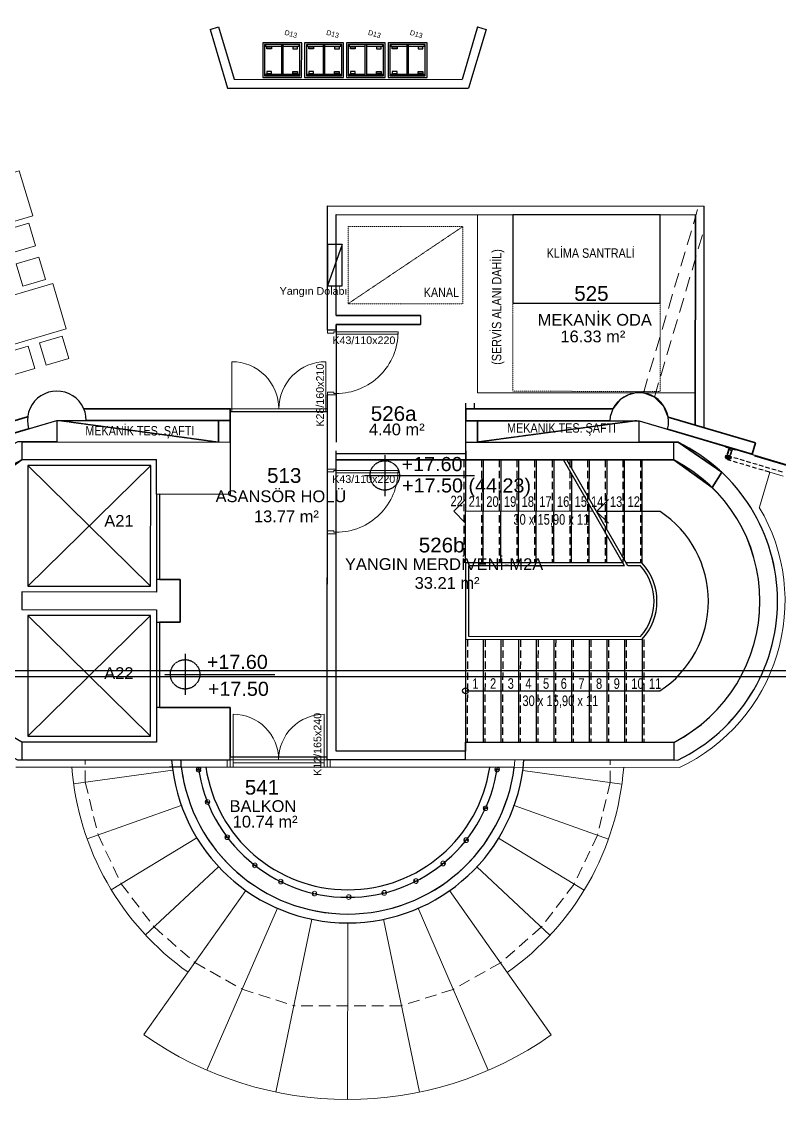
# Model space of a CAD drawing. Header units: millimetres. Extents: x 62878 to 70819, y -67946 to -61850.
# Drawn here: x 65277 to 66564, y -67946 to -66115 of the extents above; entities that cross this region are included whole.
import ezdxf
from ezdxf.enums import TextEntityAlignment as Align

# ---------------------------------------------------------------- set-up
doc = ezdxf.new("R2010")
doc.units = ezdxf.units.MM
doc.linetypes.add('HIDDEN', pattern=[0.375, 0.25, -0.125])
for name, color, linetype, lineweight in [('-ARKE M-0-Cihaz', 41, 'Continuous', 30), ('0.13', 13, 'Continuous', 13), ('BAP', 41, 'Continuous', 30), ('Dog_dos_yeni', 63, 'Continuous', 5), ('DOGRAMA', 171, 'Continuous', 0), ('DUV.ALÇ.-yeni', 20, 'Continuous', 25), ('DUVAR-GAZBETON', 84, 'Continuous', 35), ('DUVAR-GAZBETON_eski', 227, 'Continuous', 13), ('DUVAR-yeni', 3, 'Continuous', 30), ('GOR-3', 1, 'Continuous', 30), ('Kanal boyut', 7, 'Continuous', 18), ('kapı yangın-yeni', 1, 'Continuous', 13), ('kapı-camekan-yeni', 141, 'Continuous', 13), ('MERDIVEN', 1, 'Continuous', 25), ('PREKAST CEP.KAP-yeni', 61, 'Continuous', 20), ('TEFRİŞ-yeni', 53, 'Continuous', 9), ('yangın dolabı-yeni', 1, 'Continuous', 25)]:
    doc.layers.add(name, color=color, linetype=linetype, lineweight=lineweight)
doc.layers.add('alan hesabı1', color=7, linetype='Continuous', plot=False)
for name, color, linetype in [('Alan yazısı 2', 6, 'Continuous'), ('ASANSÖR', 47, 'Continuous'), ('DOĞRAMA-yeni', 40, 'Continuous'), ('KESIK', 255, 'HIDDEN'), ('KOT-yeni', 2, 'HIDDEN'), ('küpeşte', 130, 'Continuous'), ('MAH-ADI 2', 11, 'Continuous'), ('Mahal no.-yeni', 7, 'Continuous'), ('S2000-002 Çizgi', 7, 'Continuous')]:
    doc.layers.add(name, color=color, linetype=linetype)
doc.styles.add('ARKE-PLAN', font='ARIALN.TTF')
doc.styles.add('bold', font='arial.ttf', dxfattribs={"height": 10})
doc.styles.add('TAKSİM', font='GOTHIC.TTF', dxfattribs={"height": 20})

# ---------------------------------------------------------------- blocks, each defined once
blk = doc.blocks.new('A$C7A461B3E')
at = {"layer": 'S2000-002 Çizgi'}
for points in [[(0, 0), (59, 0), (59, 66), (0, 66)], [(3, 3), (56, 3), (56, 63), (3, 63)], [(7, 59), (7, 51), (10.1, 51), (10.1, 59)], [(52, 59), (52, 51), (48.9, 51), (48.9, 59)], [(3, 31.5), (56, 31.5), (56, 34.5), (3, 34.5)], [(7, 7), (7, 15), (10.1, 15), (10.1, 7)], [(52, 7), (52, 15), (48.9, 15), (48.9, 7)]]:
    blk.add_lwpolyline(points, close=True, dxfattribs=at)
for points in [[(5.6, 31.5), (5.6, 4.4), (3, 4.4), (3, 61.4), (5.6, 61.4), (5.6, 34.5)], [(53.4, 31.5), (53.4, 4.4), (56, 4.4), (56, 61.4), (53.4, 61.4), (53.4, 34.5)]]:
    blk.add_lwpolyline(points, dxfattribs=at)

msp = doc.modelspace()

# ---------------------------------------------------------------- linework, layer by layer
at = {"layer": '-ARKE M-0-Cihaz', "ltscale": 50}
msp.add_lwpolyline([(66361.5, -66443.3), (66111.5, -66443.1), (66111.4, -66593.1), (66361.4, -66593.3), (66361.5, -66443.3)], dxfattribs=at)
at = {"color": 0}
msp.add_line((65954.3, -66614.5), (65954.3, -66629.5), dxfattribs=at)
msp.add_lwpolyline([(68896, -63031.4), (69030.3, -63071.2), (69185.3, -62547.7), (68893, -62461.1, 1.044368), (68063.2, -62298.7, 0.204375), (63107, -62494.8, 0.353953), (62932.9, -62997.8), (63753.2, -65779.6), (64155, -67142.2), (65336.7, -66792.6), (65336.7, -66829.1), (65270.5, -66829.1, 0.626789), (65270.2, -67369.1), (65531.8, -67369.2, 0.926242), (66130.1, -67369.6), (66391.7, -67369.8, 0.626743), (66392.1, -66829.8), (66326.1, -66829.7), (66326.2, -66793.2), (67506.2, -67144.1), (68467, -63899.1), (68625.2, -63946), (68896, -63031.4)], format="xyb")
for points in [[(64978.8, -67227.8), (69093.8, -67227.8), (69093.8, -64287.8), (64978.8, -64287.8)], [(64988.8, -67217.8), (69083.8, -67217.8), (69083.8, -64297.8), (64988.8, -64297.8)]]:
    msp.add_lwpolyline(points, close=True)
at = {"layer": '0.13', "linetype": 'HIDDEN', "ltscale": 80}
for p, q in [((65385, -67407.3), (65385.1, -67369.1)), ((66276.9, -67407.8), (66276.9, -67369.7)), ((65385, -67407.3), (65406.8, -67496.9)), ((66276.9, -67407.8), (66255, -67497.4)), ((65406.8, -67496.9), (65446.3, -67580)), ((66255, -67497.4), (66215.4, -67580.5)), ((65446.3, -67580), (65501.9, -67653.4)), ((66215.4, -67580.5), (66159.7, -67653.8)), ((65501.9, -67653.4), (65571.2, -67714)), ((66159.7, -67653.8), (66090.3, -67714.3)), ((65571.2, -67714), (65651.4, -67759.2)), ((66090.3, -67714.3), (66010, -67759.4)), ((65651.4, -67759.2), (65739.6, -67787.2)), ((66010, -67759.4), (65921.8, -67787.3)), ((65921.8, -67787.3), (65739.6, -67787.2))]:
    msp.add_line(p, q, dxfattribs=at)
at = {"layer": '0.13', "ltscale": 100}
for p, q in [((65533.7, -67387.1), (65365.3, -67410.1)), ((66128.2, -67387.5), (66296.6, -67410.7)), ((65388, -67503.6), (65548.2, -67446.7)), ((66273.8, -67504.1), (66113.6, -67447.1)), ((65429.2, -67590.4), (65574.5, -67502.2)), ((66232.4, -67590.9), (66087.2, -67502.5)), ((65611.6, -67551.1), (65487.3, -67667)), ((66050.1, -67551.4), (66174.3, -67667.5)), ((65484.6, -67836.4), (65657.8, -67591.5)), ((66176.7, -67836.9), (66003.8, -67591.7)), ((65591.6, -67896.6), (65711.3, -67621.6)), ((66069.7, -67896.9), (65950.3, -67621.7)), ((65769.8, -67640.2), (65708.5, -67933.9)), ((65891.8, -67640.2), (65952.7, -67934)), ((65830.6, -67946.5), (65830.8, -67646.5))]:
    msp.add_line(p, q, dxfattribs=at)
for radius, start, end in [(470, 184.3011, 234.744), (470, 305.1847, 355.6275), (600, 234.744, 305.1847)]:
    msp.add_arc((65831, -67346.5), radius, start, end, dxfattribs=at)
at = {"layer": 'alan hesabı1'}
for p, q in [((65811.4, -66614.4), (65811.5, -66442.9)), ((65811.5, -66442.9), (66421.5, -66443.3)), ((66421.5, -66443.3), (66421.3, -66800.6)), ((65954.3, -66614.5), (65811.4, -66614.4)), ((65811.4, -66629.4), (65811.3, -66829.4)), ((65954.3, -66629.5), (65811.4, -66629.4)), ((66293.9, -66757.2), (66281.3, -66773.2)), ((66307.9, -66748.9), (66293.9, -66757.2)), ((66320.3, -66745.9), (66307.9, -66748.9)), ((66333.2, -66745.9), (66320.3, -66745.9)), ((66351.9, -66752.9), (66333.2, -66745.9)), ((66368.1, -66768.8), (66351.9, -66752.9)), ((66281.3, -66773.2), (66046.3, -66773.1)), ((66375.1, -66786.9), (66368.1, -66768.8)), ((66421.3, -66800.6), (66375.1, -66786.9)), ((65811, -67354.4), (65811.3, -66844.4)), ((66031.3, -66844.5), (66031.3, -66859.5)), ((66031.3, -66859.5), (66385, -66859.8)), ((66384.7, -67339.8), (66031, -67339.5)), ((66031, -67339.5), (66031, -67354.5)), ((66031, -67354.5), (65811, -67354.4))]:
    msp.add_line(p, q, dxfattribs=at)
msp.add_lwpolyline([(65631, -67364.3), (65796, -67364.4), (65796.3, -66777.9), (65631.3, -66777.8), (65631.2, -66918.3), (65511.2, -66918.2), (65511.2, -67063.2), (65546.2, -67063.2), (65546.1, -67135.2), (65511.1, -67135.2), (65511, -67280.2), (65631, -67280.3)], close=True, dxfattribs=at)
msp.add_lwpolyline([(65631, -67280.3), (65631, -67364.3)], dxfattribs=at)
msp.add_lwpolyline([(65548.2, -67381.8, 0.882182), (66113.7, -67382.2)], format="xyb", close=True, dxfattribs=at)
msp.add_arc((66261.1, -67099.7), 270, 297.2304, 62.6983, dxfattribs=at)
at = {"layer": 'alan hesabı1', "color": 4}
for radius, start, end in [(256.5, 187.9289, 352.0942), (243.7, 188.351, 351.5776)]:
    msp.add_arc((65831, -67346.5), radius, start, end, dxfattribs=at)
at = {"layer": 'ASANSÖR'}
for p, q in [((65287.5, -67074.1), (65496.3, -66869.2)), ((65496.1, -67074.2), (65287.6, -66869.1)), ((65287.3, -67329.1), (65496.1, -67124.2)), ((65496, -67329.2), (65287.4, -67124.1))]:
    msp.add_line(p, q, dxfattribs=at)
for points in [[(65287.5, -67074.1), (65496.1, -67074.2), (65496.3, -66869.2), (65287.6, -66869.1)], [(65287.3, -67329.1), (65496, -67329.2), (65496.1, -67124.2), (65287.4, -67124.1)]]:
    msp.add_lwpolyline(points, close=True, dxfattribs=at)
at = {"layer": 'BAP'}
for p, q in [((66031.3, -66859.5), (66031.3, -66829.5)), ((66031.3, -66829.5), (66385, -66829.8)), ((66385, -66859.8), (66031.3, -66859.5)), ((65506, -67339.2), (65277.3, -67339.1)), ((66031, -67369.5), (66031, -67339.5)), ((66031, -67339.5), (66384.7, -67339.8)), ((66384.7, -67369.8), (66031, -67369.5)), ((66384.7, -67369.8), (66031, -67369.5))]:
    msp.add_line(p, q, dxfattribs=at)
for points in [[(65288.8, -66806.8), (65336.7, -66792.6), (65341.1, -66792.6), (65386.7, -66792.7, 1.154988)], [(66276.1, -66793.2), (66321.6, -66793.2), (66326.2, -66793.2), (66374.3, -66807.5, 1.105235)]]:
    msp.add_lwpolyline(points, format="xyb", close=True, dxfattribs=at)
for points in [[(65277.6, -66859.1), (65277.6, -66829.1)], [(65277.6, -66829.1), (65631.3, -66829.3), (65631.2, -66918.3), (65506.2, -66918.2), (65506.3, -66859.2)], [(66385, -66859.8), (66385, -66829.8)], [(65277.6, -66859.1), (65506.3, -66859.2)], [(65277.5, -67084.1), (65277.4, -67114.1), (65506.1, -67114.2), (65506.1, -67135.2), (65546.1, -67135.2), (65546.2, -67063.2), (65506.2, -67063.2), (65506.1, -67084.2), (65277.5, -67084.1)], [(65277.3, -67369.1), (65631, -67369.3), (65631, -67280.3), (65506, -67280.2), (65506, -67339.2)], [(65277.3, -67339.1), (65277.3, -67369.1)], [(66384.7, -67339.8), (66384.7, -67369.8)], [(66384.7, -67339.8), (66384.7, -67369.8)]]:
    msp.add_lwpolyline(points, dxfattribs=at)
at = {"layer": 'Dog_dos_yeni'}
msp.add_lwpolyline([(66489.6, -66842.8), (66473.3, -66838), (66473.2, -66838.5), (66478.2, -66840), (66475.5, -66849.1), (66476, -66849.2), (66478.7, -66840.1), (66484, -66841.7), (66481.3, -66850.8), (66481.8, -66850.9), (66484.5, -66841.8), (66489.5, -66843.3), (66489.6, -66842.8)], close=True, dxfattribs=at)
at = {"layer": 'DOGRAMA', "linetype": 'HIDDEN', "lineweight": -2, "ltscale": 30}
for p, q in [((66569.5, -66880.5), (66481.7, -66854.5)), ((66476.9, -66859.1), (66476.7, -66859.6)), ((66476.7, -66859.6), (66476.8, -66859.7)), ((66547.1, -66880.5), (66476.8, -66859.7))]:
    msp.add_line(p, q, dxfattribs=at)
at = {"layer": 'DOGRAMA', "lineweight": -2}
msp.add_lwpolyline([(66522.1, -66852.7), (67506.2, -67144.1), (68892.8, -62461.1)], dxfattribs=at)
at = {"layer": 'DOGRAMA', "linetype": 'HIDDEN', "lineweight": -2, "ltscale": 30}
for points in [[(66472.4, -66855.5), (66472.3, -66855.5), (66472.4, -66855.2, -0.414214), (66472.4, -66855.2), (66473, -66855.4, -0.414214), (66473.1, -66855.4), (66473, -66855.7), (66472.9, -66855.6, 0.668097), (66472.8, -66855.7), (66472.9, -66855.7, 0.198962), (66472.9, -66855.8), (66473.1, -66855.8, 0.372839), (66473.2, -66855.8, 0.45685), (66473.2, -66855.7), (66473.1, -66855.7), (66473.2, -66855.5, -0.414214), (66473.2, -66855.4), (66473.9, -66855.6, -0.414214), (66474, -66855.7), (66473.5, -66857.3, -0.414214), (66473.4, -66857.3), (66473.3, -66857.3, 0.414214), (66473.3, -66857.3), (66473.3, -66857.4, 0.414214), (66473.3, -66857.4), (66475.3, -66858, 0.414214), (66475.3, -66858), (66475.4, -66857.8, 0.198962), (66475.4, -66857.8), (66475.3, -66857.7, 0.668048), (66475.3, -66857.7), (66475.2, -66857.9), (66475, -66857.8, -0.414214), (66475, -66857.7), (66475.2, -66857.1, -0.414214), (66475.2, -66857.1), (66475.4, -66857.1), (66475.4, -66857.3, 0.668048), (66475.4, -66857.3), (66475.5, -66857.3, 0.19911), (66475.6, -66857.3), (66475.6, -66857.2, 0.414214), (66475.5, -66857), (66475.3, -66856.9, -0.414214), (66475.3, -66856.9), (66475.3, -66856.6, -0.414214), (66475.4, -66856.5), (66475.7, -66856.6, 0.414214), (66475.9, -66856.5), (66476, -66856.4, 0.414214), (66475.9, -66856.3), (66475.9, -66856.3, 0.414214), (66475.8, -66856.3), (66475.8, -66856.5), (66475.5, -66856.4), (66475.7, -66855.8), (66476.1, -66855.9), (66476.1, -66856, 0.414214), (66476.1, -66856), (66476.2, -66856, 0.414214), (66476.2, -66856), (66476.3, -66855.9, 0.414214), (66476.1, -66855.7), (66474.4, -66855.2, -0.414214), (66474.4, -66855.1), (66474.5, -66854.8, -0.414214), (66474.5, -66854.8), (66474.8, -66854.8, 0.414214), (66475, -66854.7), (66475, -66854.6, 0.414214), (66475, -66854.4), (66475, -66854.4), (66474.9, -66854.4, 0.414214), (66474.9, -66854.4), (66474.8, -66854.6, -0.414214), (66474.8, -66854.6), (66474.5, -66854.6, -0.414214), (66474.5, -66854.5), (66474.8, -66853.7), (66474.8, -66853.6), (66474.8, -66853.6), (66475.1, -66852.7, -0.414214), (66475.1, -66852.7), (66475.3, -66852.8, -0.414214), (66475.4, -66852.8), (66475.3, -66853, 0.414214), (66475.3, -66853), (66475.4, -66853), (66475.4, -66853, 0.414214), (66475.5, -66852.9), (66475.6, -66852.8), (66475.9, -66852.9, 0.414214), (66475.9, -66852.9), (66475.9, -66852.9, 0.414214), (66475.8, -66852.7), (66473.7, -66852.1, 0.414214), (66473, -66852.4), (66472.1, -66855.5, 0.414214), (66472.2, -66855.5), (66472.3, -66855.6, 0.19911), (66472.4, -66855.6), (66472.4, -66855.5, 0.668097)], [(66472.6, -66855.4, -0.101021), (66472.7, -66855.5), (66472.7, -66855.7), (66472.5, -66855.7)], [(66475.5, -66856, 1), (66475.5, -66856.1), (66475.5, -66856.1, 1), (66475.4, -66856.2), (66475.4, -66856.3, -0.414214), (66475.3, -66856.4), (66475.2, -66856.3, 0.414214), (66475.1, -66856.4), (66475.1, -66856.4, 0.414214), (66475.2, -66856.4), (66475.2, -66856.4), (66474.8, -66857.7), (66473.6, -66857.4), (66474, -66856.1), (66474.1, -66856.1, 0.414214), (66474.1, -66856.1), (66474.1, -66856, 0.414214), (66474.1, -66856), (66474, -66856), (66474.1, -66855.7, -0.414214), (66474.1, -66855.7), (66474.2, -66855.7, 0.414214), (66474.2, -66855.7), (66474.3, -66855.3, -0.414214), (66474.3, -66855.3), (66475.6, -66855.7, -0.414214), (66475.6, -66855.7), (66475.5, -66855.9), (66475.5, -66855.9), (66475.5, -66855.9)], [(66479.1, -66853.3, 0.414214), (66479.1, -66853.4), (66479.4, -66853.5, 0.414214), (66479.5, -66853.4), (66479.5, -66853.4), (66479.4, -66853.3), (66479.4, -66853.1, -0.414214), (66479.5, -66853.1), (66479.8, -66853.1), (66479.8, -66853.1), (66479.8, -66853.2), (66480.1, -66853.2, -0.414214), (66480.1, -66853.3), (66480, -66853.5), (66479.9, -66853.5), (66479.9, -66853.5, 0.414214), (66480, -66853.6), (66480.1, -66853.7, 0.414214), (66480.2, -66853.7), (66483.2, -66843.6, 0.414214), (66483.1, -66843.5), (66478.4, -66842.1, 0.414214), (66478.4, -66842.1), (66475.4, -66852.2, 0.414214), (66475.4, -66852.3), (66475.6, -66852.3, 0.414214), (66475.7, -66852.3), (66475.7, -66852.2), (66475.5, -66852.2), (66475.6, -66852, -0.414214), (66475.7, -66851.9), (66475.9, -66852), (66476, -66852), (66476, -66852), (66476.2, -66852.1, -0.414214), (66476.3, -66852.2), (66476.2, -66852.4), (66476.1, -66852.4), (66476.1, -66852.4, 0.414214), (66476.1, -66852.5), (66476.4, -66852.6, 0.414214), (66476.5, -66852.5), (66476.5, -66852.5), (66476.4, -66852.4), (66476.4, -66852.2, -0.414214), (66476.5, -66852.2), (66476.9, -66852.3), (66477, -66852.3), (66477, -66852.3), (66477.4, -66852.4, -0.414214), (66477.4, -66852.5), (66476.9, -66854.2), (66476.9, -66854.3), (66476.9, -66854.3), (66476.7, -66855.1, 0.414214), (66476.7, -66855.2), (66476.7, -66855.2, 0.198912), (66476.8, -66855.2), (66476.8, -66855.1, 0.198912), (66476.9, -66855.1), (66476.9, -66855), (66476.9, -66855, -0.414214), (66476.8, -66855), (66476.9, -66854.8), (66476.9, -66854.8, 0.198912), (66477, -66854.8), (66477, -66854.7), (66477, -66854.7, -0.414214), (66476.9, -66854.6), (66477, -66854.5), (66477, -66854.4, 0.198912), (66477.1, -66854.4), (66477.1, -66854.3, -0.414214), (66477.1, -66854.3), (66477.6, -66854.4, -0.414214), (66477.6, -66854.4), (66477.6, -66854.5, 0.198912), (66477.6, -66854.6), (66477.6, -66854.6), (66477.5, -66854.8, -0.414214), (66477.5, -66854.8), (66477.5, -66854.8), (66477.5, -66854.9, 0.198912), (66477.5, -66854.9), (66477.5, -66855), (66477.4, -66855.2, -0.414214), (66477.4, -66855.2), (66477.4, -66855.2), (66477.3, -66855.2, 0.198912), (66477.4, -66855.3), (66477.4, -66855.4, 0.198912), (66477.4, -66855.4), (66477.5, -66855.4, 0.414214), (66477.5, -66855.4), (66477.8, -66854.5), (66477.7, -66854.5), (66477.8, -66854.5), (66478.3, -66852.8, -0.414214), (66478.4, -66852.7), (66478.8, -66852.8), (66478.8, -66852.8), (66478.8, -66852.9), (66479.3, -66853, -0.414214), (66479.3, -66853.1), (66479.2, -66853.3), (66479.1, -66853.2)], [(66477.9, -66844.5), (66478, -66844.2), (66478.5, -66842.4, -0.414214), (66478.5, -66842.3), (66482.9, -66843.6, -0.414214), (66482.9, -66843.7), (66482.4, -66845.5), (66482.3, -66845.8), (66480.2, -66853, -0.414214), (66480.1, -66853.1), (66475.7, -66851.8, -0.414214), (66475.7, -66851.7)], [(66480.9, -66858), (66481, -66858), (66481.1, -66857.8, 0.414214), (66481, -66857.7), (66480.4, -66857.6, 0.414214), (66480.4, -66857.6), (66480.3, -66857.8), (66480.4, -66857.9, -0.668097), (66480.4, -66857.9), (66480.4, -66858, -0.198962), (66480.3, -66858), (66480.1, -66857.9, -0.372839), (66480, -66857.8, -0.45685), (66480.1, -66857.8), (66480.2, -66857.8), (66480.2, -66857.6, 0.414214), (66480.2, -66857.5), (66479.5, -66857.3, 0.414214), (66479.5, -66857.3), (66479, -66858.9, 0.414214), (66479, -66859), (66479.1, -66859, -0.414214), (66479.1, -66859), (66479.1, -66859.1, -0.414214), (66479.1, -66859.1), (66477.1, -66858.6, -0.414214), (66477.1, -66858.5), (66477.1, -66858.3, -0.198962), (66477.1, -66858.3), (66477.2, -66858.2, -0.668048), (66477.3, -66858.3), (66477.2, -66858.4), (66477.4, -66858.5, 0.414214), (66477.5, -66858.5), (66477.7, -66857.8, 0.414214), (66477.6, -66857.8), (66477.5, -66857.7), (66477.4, -66857.9, -0.668048), (66477.3, -66857.9), (66477.3, -66857.8, -0.19911), (66477.3, -66857.8), (66477.3, -66857.7, -0.414214), (66477.5, -66857.6), (66477.7, -66857.6, 0.414214), (66477.7, -66857.6), (66477.8, -66857.3, 0.414214), (66477.8, -66857.2), (66477.5, -66857.1, -0.414214), (66477.4, -66857), (66477.4, -66856.8, -0.414214), (66477.5, -66856.8), (66477.5, -66856.8, -0.414214), (66477.6, -66856.8), (66477.5, -66857), (66477.8, -66857), (66477.9, -66856.4), (66477.6, -66856.3), (66477.5, -66856.4, -0.414214), (66477.5, -66856.4), (66477.4, -66856.4, -0.414214), (66477.4, -66856.3), (66477.4, -66856.3, -0.414214), (66477.7, -66856.1), (66479.4, -66856.6, 0.414214), (66479.4, -66856.6), (66479.5, -66856.3, 0.414214), (66479.5, -66856.2), (66479.2, -66856.2, -0.414214), (66479.1, -66856), (66479.2, -66855.8, -0.414214), (66479.3, -66855.7), (66479.3, -66855.7), (66479.4, -66855.7, -0.414214), (66479.4, -66855.8), (66479.3, -66856, 0.414214), (66479.3, -66856), (66479.6, -66856.1, 0.414214), (66479.6, -66856), (66479.9, -66855.2), (66479.9, -66855.1), (66479.9, -66855.1), (66480.2, -66854.2, 0.414214), (66480.1, -66854.2), (66479.9, -66854.1, 0.414214), (66479.9, -66854.1), (66479.8, -66854.3, -0.414214), (66479.8, -66854.3), (66479.7, -66854.3), (66479.7, -66854.3, -0.414214), (66479.6, -66854.2), (66479.7, -66854), (66479.4, -66853.9, -0.414214), (66479.4, -66853.9), (66479.4, -66853.9, -0.414214), (66479.5, -66853.8), (66481.7, -66854.5, -0.414214), (66482, -66855.1), (66481.1, -66858.2, -0.414214), (66481.1, -66858.2), (66480.9, -66858.1, -0.19911), (66480.9, -66858.1), (66480.8, -66858, -0.668097)], [(66477.2, -66853.9), (66477.6, -66852.5, -0.414214), (66477.6, -66852.5), (66478.1, -66852.7, -0.414214), (66478.1, -66852.7), (66477.7, -66854.1, -0.414214), (66477.7, -66854.1), (66477.2, -66854, -0.414214)], [(66478, -66856.7, -1), (66478, -66856.8), (66478, -66856.9, -1), (66477.9, -66856.9), (66477.9, -66857.1, 0.414214), (66477.9, -66857.1), (66478.1, -66857.2, -0.414214), (66478.1, -66857.2), (66478.1, -66857.3, -0.414214), (66478.1, -66857.3), (66478, -66857.3), (66477.6, -66858.6), (66478.9, -66858.9), (66479.2, -66857.6), (66479.2, -66857.6, -0.414214), (66479.2, -66857.6), (66479.2, -66857.5, -0.414214), (66479.2, -66857.5), (66479.3, -66857.5), (66479.3, -66857.3, 0.414214), (66479.3, -66857.2), (66479.3, -66857.2, -0.414214), (66479.3, -66857.2), (66479.4, -66856.8, 0.414214), (66479.4, -66856.8), (66478.1, -66856.4, 0.414214), (66478.1, -66856.5), (66478, -66856.6), (66478.1, -66856.7), (66478, -66856.7)]]:
    msp.add_lwpolyline(points, format="xyb", close=True, dxfattribs=at)
for points in [[(66473.3, -66852.3, -0.26214), (66473.6, -66852.2), (66474.9, -66852.6, -0.414214), (66474.9, -66852.7), (66474.9, -66852.8), (66474.8, -66852.8, 0.414214), (66474.8, -66852.8), (66474.8, -66852.8, 0.414214), (66474.8, -66852.9), (66474.9, -66852.9), (66474.1, -66855.5), (66472.4, -66855), (66473.2, -66852.4), (66473.3, -66852.4, 0.414214), (66473.3, -66852.4), (66473.3, -66852.4, 0.361813), (66473.3, -66852.3)], [(66481.9, -66854.8, 0.26214), (66481.6, -66854.6), (66480.4, -66854.2, 0.414214), (66480.3, -66854.2), (66480.3, -66854.4), (66480.3, -66854.4, -0.414214), (66480.3, -66854.5), (66480.3, -66854.5, -0.414214), (66480.3, -66854.5), (66480.2, -66854.5), (66479.5, -66857.1), (66481.1, -66857.6), (66481.9, -66855), (66481.8, -66855, -0.414214), (66481.8, -66854.9), (66481.8, -66854.9, -0.361813), (66481.9, -66854.9)]]:
    msp.add_lwpolyline(points, format="xyb", dxfattribs=at)
at = {"layer": 'DOGRAMA'}
msp.add_lwpolyline([(66130.1, -67369.6), (66115, -67369.6, -0.922499), (65546.9, -67369.2), (65531.8, -67369.2, 0.926242)], format="xyb", close=True, dxfattribs=at)
at = {"layer": 'DOGRAMA', "linetype": 'HIDDEN', "lineweight": -2, "ltscale": 30}
msp.add_arc((66476.1, -66858.4), 1.02, 316.6162, 351.4631, dxfattribs=at)
at = {"layer": 'DOĞRAMA-yeni', "linetype": 'ByBlock'}
for p, q in [((65506.2, -66918.2), (65506.2, -67063.2)), ((65511.2, -66918.2), (65511.2, -67063.2)), ((65506.1, -67135.2), (65506, -67280.2)), ((65511.1, -67135.2), (65511, -67280.2))]:
    msp.add_line(p, q, dxfattribs=at)
at = {"layer": 'DUV.ALÇ.-yeni', "color": 0}
for p, q in [((66031.3, -66849.5), (65811.3, -66849.4)), ((66031.3, -66849.5), (65811.3, -66849.4)), ((66031.3, -66859.5), (65811.3, -66859.4)), ((65811.3, -66859.4), (66031.3, -66859.5))]:
    msp.add_line(p, q, dxfattribs=at)
at = {"layer": 'DUVAR-GAZBETON', "ltscale": 0.5}
for p, q in [((66031.3, -66773.1), (66281.3, -66773.2)), ((66031.3, -66773.1), (66031.3, -66793.1)), ((65611.3, -66829.3), (65611.3, -66792.8)), ((66276.1, -66793.2), (66031.3, -66793.1)), ((66051.3, -66793.1), (66051.3, -66829.6))]:
    msp.add_line(p, q, dxfattribs=at)
at = {"layer": 'DUVAR-GAZBETON'}
for p, q in [((66385, -66829.8), (66392.1, -66829.8)), ((66392.1, -66829.8), (66466.3, -66880.8)), ((65212.5, -66905.9), (65277.6, -66859.1)), ((66385, -66859.8), (66450, -66906.7)), ((66450, -66906.7), (66466.3, -66880.8))]:
    msp.add_line(p, q, dxfattribs=at)
at = {"layer": 'DUVAR-GAZBETON', "ltscale": 0.5}
msp.add_lwpolyline([(65386.7, -66792.7), (65631.3, -66792.8), (65631.3, -66772.8), (65382.6, -66772.7)], dxfattribs=at)
at = {"layer": 'DUVAR-GAZBETON'}
for points in [[(65139.2, -66830), (65287.1, -66786.4)], [(66523.8, -66830.9), (66375.1, -66786.9)], [(65144.9, -66849.2), (65288.8, -66806.8)], [(66518.1, -66850.1), (66374.3, -66807.5)], [(66523.8, -66830.9), (66518.1, -66850.1)]]:
    msp.add_lwpolyline(points, dxfattribs=at)
at = {"layer": 'DUVAR-GAZBETON_eski', "linetype": 'HIDDEN', "ltscale": 100}
for p, q in [((66333.1, -66746.1), (66427, -66428.3)), ((66351.9, -66752.9), (66436.5, -66466.8))]:
    msp.add_line(p, q, dxfattribs=at)
at = {"layer": 'DUVAR-yeni', "ltscale": 5}
for p, q in [((65597.1, -66128.2), (65611.5, -66123.9)), ((65597.1, -66128.2), (65626.5, -66227.8)), ((65611.5, -66123.9), (65637.7, -66212.8)), ((66051.4, -66123.8), (66025, -66213.1)), ((66065.8, -66128.1), (66036.2, -66228.1)), ((66051.4, -66123.8), (66065.8, -66128.1))]:
    msp.add_line(p, q, dxfattribs=at)
at = {"layer": 'DUVAR-yeni'}
for p, q in [((65637.7, -66212.8), (66025, -66213.1)), ((65626.5, -66227.8), (66036.2, -66228.1)), ((65796.4, -66639.4), (65796.6, -66427.9)), ((65796.6, -66427.9), (66436.6, -66428.3)), ((66436.3, -66805), (66436.6, -66428.3)), ((65811.4, -66614.4), (65811.5, -66442.9)), ((65811.5, -66442.9), (66421.5, -66443.3)), ((66421.3, -66800.6), (66421.5, -66443.3)), ((65811.4, -66614.4), (65954.3, -66614.5)), ((65811.4, -66629.4), (65954.3, -66629.5)), ((65811.4, -66639.4), (65811.4, -66629.4)), ((65811.4, -66639.4), (65796.4, -66639.4)), ((65796, -67369.4), (65796.4, -66749.4)), ((65811.4, -66749.4), (65811.3, -66829.4)), ((66031.3, -66773.1), (66031.3, -66763.1)), ((66046.3, -66773.1), (66046.3, -66763.1)), ((65631.3, -66829.3), (65631.3, -66772.8)), ((66031.3, -66829.5), (66031.3, -66793.1)), ((66326.1, -66793.2), (66326.1, -66793.3)), ((66340.5, -66797.5), (66340.5, -66797.6)), ((65811, -67354.4), (65811.3, -66844.4)), ((66031, -67354.5), (65811, -67354.4)), ((66031, -67369.5), (65796, -67369.4))]:
    msp.add_line(p, q, dxfattribs=at)
at = {"layer": 'GOR-3'}
for p, q in [((65277.6, -66829.1), (65270.5, -66829.1)), ((66385, -66829.8), (66392.1, -66829.8))]:
    msp.add_line(p, q, dxfattribs=at)
for points in [[(65277.3, -67339.1, -0.609612), (65277.6, -66859.1)], [(66384.7, -67339.8, 0.609612), (66385, -66859.8)]]:
    msp.add_lwpolyline(points, format="xyb", dxfattribs=at)
msp.add_arc((66261.1, -67099.7), 300, 295.8063, 64.1224, dxfattribs=at)
at = {"layer": 'Kanal boyut', "linetype": 'HIDDEN', "ltscale": 0.1}
msp.add_line((66026.5, -66463.1), (65831.4, -66594.4), dxfattribs=at)
at = {"layer": 'Kanal boyut', "color": 1}
msp.add_lwpolyline([(66421.5, -66443.3), (66421.4, -66745.9), (66051.4, -66745.7), (66051.5, -66443.1)], close=True, dxfattribs=at)
at = {"layer": 'Kanal boyut', "linetype": 'HIDDEN', "ltscale": 0.1}
msp.add_lwpolyline([(66026.4, -66594.5), (66026.5, -66463.1), (65831.5, -66462.9), (65831.4, -66594.4)], close=True, dxfattribs=at)
msp.add_lwpolyline([(66361.4, -66593.3), (66111.4, -66593.1), (66111.4, -66743.1), (66361.4, -66743.3), (66361.4, -66593.3)], dxfattribs=at)
at = {"layer": 'kapı yangın-yeni'}
for points in [[(65811.4, -66746.9), (65811.4, -66749.4), (65796.4, -66749.4), (65796.4, -66744.4), (65807.4, -66744.4), (65807.4, -66746.9), (65811.4, -66746.9, 0.414214), (65916.4, -66642), (65811.4, -66641.9), (65811.4, -66639.4), (65796.4, -66639.4), (65796.4, -66644.4), (65807.4, -66644.4), (65807.4, -66641.9), (65811.4, -66641.9), (65811.4, -66645.9), (65916.4, -66646), (65916.4, -66642)], [(65811.2, -66982.7), (65811.2, -66985.2), (65796.2, -66985.2), (65796.2, -66980.2), (65807.2, -66980.2), (65807.2, -66982.7), (65811.2, -66982.7, 0.414214), (65916.3, -66877.8), (65811.3, -66877.7), (65811.3, -66875.2), (65796.3, -66875.2), (65796.3, -66880.2), (65807.3, -66880.2), (65807.3, -66877.7), (65811.3, -66877.7), (65811.3, -66881.7), (65916.3, -66881.8), (65916.3, -66877.8)]]:
    msp.add_lwpolyline(points, format="xyb", dxfattribs=at)
at = {"layer": 'kapı-camekan-yeni', "ltscale": 5}
for p, q in [((65631.3, -66772.8), (65796.3, -66772.9)), ((65631.3, -66777.8), (65796.3, -66777.9)), ((65636, -67291.8), (65636, -67369.3)), ((65791, -67291.9), (65791, -67369.4)), ((65626, -67369.3), (65801, -67369.4)), ((65626, -67369.3), (65626, -67381.9)), ((65626, -67381.9), (65801, -67382)), ((65631, -67369.3), (65631, -67381.9)), ((65636, -67369.3), (65636, -67381.9)), ((65636, -67374.3), (65791, -67374.4)), ((65791, -67369.4), (65791, -67382)), ((65796, -67369.4), (65796, -67382)), ((65801, -67369.4), (65801, -67382))]:
    msp.add_line(p, q, dxfattribs=at)
msp.add_lwpolyline([(65793.8, -66777.9), (65793.9, -66692.9, 0.414214), (65713.8, -66772.9, 0.414214), (65633.9, -66692.8), (65633.8, -66777.8)], format="xyb", dxfattribs=at)
for centre, start, end in [((65636, -67369.3), 359.9643, 89.9643), ((65791, -67369.4), 89.9643, 179.9643)]:
    msp.add_arc(centre, 77.5, start, end, dxfattribs=at)
at = {"layer": 'KESIK'}
for p, q in [((65341.1, -66792.6), (65611.3, -66829.3)), ((66321.6, -66793.2), (66051.3, -66829.6))]:
    msp.add_line(p, q, dxfattribs=at)
at = {"layer": 'KOT-yeni'}
for p, q in [((65893.8, -66851.1), (65893.8, -66921.1)), ((65858.8, -66886), (66046.4, -66886.2)), ((65554.6, -67189.1), (65554.5, -67259.1)), ((65519.6, -67224.1), (65707.2, -67224.2))]:
    msp.add_line(p, q, dxfattribs=at)
for centre in [(65893.8, -66886.1), (65554.6, -67224.1)]:
    msp.add_circle(centre, 25, dxfattribs=at)
at = {"layer": 'küpeşte', "color": 4}
for q in [(65528, -67381.8), (65548.2, -67369.7)]:
    msp.add_line((65548.2, -67381.8), q, dxfattribs=at)
at = {"layer": 'MERDIVEN', "linetype": 'HIDDEN', "ltscale": 50}
for points in [[(66028.3, -66859.5), (66028.2, -67034.5)], [(66058.3, -66859.6), (66058.2, -67034.6)], [(66088.3, -66859.6), (66088.2, -67034.6)], [(66118.3, -66859.6), (66118.2, -67034.6)], [(66148.3, -66859.6), (66148.2, -67034.6)], [(66178.3, -66859.6), (66178.2, -67034.6)], [(66208.3, -66859.7), (66208.2, -67034.7)], [(66238.3, -66859.7), (66238.2, -67034.7)], [(66268.3, -66859.7), (66268.2, -67034.7)], [(66298.3, -66859.7), (66298.2, -67034.7)], [(66328.3, -66859.7), (66328.2, -67034.7)], [(66034.1, -67164.5), (66034, -67339.5)], [(66064.1, -67164.6), (66064, -67339.6)], [(66094.1, -67164.6), (66094, -67339.6)], [(66124.1, -67164.6), (66124, -67339.6)], [(66154.1, -67164.6), (66154, -67339.6)], [(66184.1, -67164.6), (66184, -67339.6)], [(66214.1, -67164.7), (66214, -67339.7)], [(66244.1, -67164.7), (66244, -67339.7)], [(66274.1, -67164.7), (66274, -67339.7)], [(66304.1, -67164.7), (66304, -67339.7)], [(66334.1, -67164.7), (66334, -67339.7)]]:
    msp.add_lwpolyline(points, dxfattribs=at)
at = {"layer": 'MERDIVEN'}
for points in [[(66031.2, -67034.5), (66031.3, -66859.5)], [(66061.2, -67034.6), (66061.3, -66859.6)], [(66091.2, -67034.6), (66091.3, -66859.6)], [(66121.2, -67034.6), (66121.3, -66859.6)], [(66151.2, -67034.6), (66151.3, -66859.6)], [(66181.2, -67034.6), (66181.3, -66859.6)], [(66301.2, -67039.7), (66197.4, -66859.6)], [(66306.9, -67039.7), (66203.1, -66859.7)], [(66211.3, -66873.8), (66211.3, -66859.7)], [(66241.2, -66925.8), (66241.3, -66859.7)], [(66271.2, -66977.7), (66271.3, -66859.7)], [(66301.2, -67029.7), (66301.3, -66859.7)], [(66331.2, -67034.7), (66331.3, -66859.7)], [(66211.2, -67034.7), (66211.3, -66883.8)], [(66208.3, -66895.9), (66208.3, -66904.8)], [(66211.3, -66910), (66211.3, -66895.9)], [(66031.2, -66927), (66011.2, -66947), (66031.2, -66967)], [(66273.6, -66927.2), (66253.6, -66947.2), (66273.6, -66967.2)], [(66247.8, -66947.2), (66031.2, -66947)], [(66241.2, -67034.7), (66241.2, -66935.8)], [(66271.2, -67034.7), (66271.2, -66987.7)], [(66031.1, -67164.5), (66031, -67339.5)], [(66061.1, -67164.6), (66061, -67339.6)], [(66091.1, -67164.6), (66091, -67339.6)], [(66121.1, -67164.6), (66121, -67339.6)], [(66151.1, -67164.6), (66151, -67339.6)], [(66181.1, -67164.6), (66181, -67339.6)], [(66211.1, -67164.7), (66211, -67339.7)], [(66241.1, -67164.7), (66241, -67339.7)], [(66271.1, -67164.7), (66271, -67339.7)], [(66301.1, -67164.7), (66301, -67339.7)], [(66331.1, -67164.7), (66331, -67339.7)]]:
    msp.add_lwpolyline(points, dxfattribs=at)
for points in [[(66031, -67252), (66361.3, -67252.2, 0.539346), (66361.5, -66947.3), (66253.6, -66947.2)], [(66298.3, -67034.7), (66031.2, -67034.5), (66031.1, -67164.5), (66330.4, -67164.7, 0.395661), (66330.5, -67034.7), (66304.1, -67034.7)], [(66301.2, -67039.7), (66036.2, -67039.5), (66036.1, -67159.5), (66328.2, -67159.7, 0.381966), (66328.3, -67039.7), (66306.9, -67039.7)]]:
    msp.add_lwpolyline(points, format="xyb", dxfattribs=at)
msp.add_circle((66031, -67252), 5, dxfattribs=at)
at = {"layer": 'PREKAST CEP.KAP-yeni'}
for p, q in [((66547.7, -66880.7), (66530.1, -66940.3)), ((66570.8, -66887.5), (66547.7, -66880.7)), ((65267.3, -67381.7), (65626, -67381.9)), ((65801, -67382), (66394.6, -67382.4))]:
    msp.add_line(p, q, dxfattribs=at)
msp.add_arc((66261.1, -67099.7), 312.6, 295.2713, 30.6488, dxfattribs=at)
at = {"layer": 'TEFRİŞ-yeni', "color": 142, "ltscale": 5}
for p, q in [((65575.5, -67386.8), (65575.5, -67385.6)), ((65579.8, -67386.8), (65579.8, -67385.6)), ((66082.4, -67386.3), (66082.4, -67385.1)), ((66086.7, -67386.3), (66086.7, -67385.1)), ((65590.6, -67441.9), (65590.6, -67440.7)), ((65594.8, -67441.9), (65594.8, -67440.7)), ((66062.9, -67452.2), (66062.9, -67451)), ((66067.1, -67452.2), (66067.1, -67451)), ((65624.2, -67501.7), (65624.2, -67500.5)), ((65628.5, -67501.7), (65628.5, -67500.5)), ((66029.8, -67506.6), (66029.8, -67505.4)), ((66034.1, -67506.6), (66034.1, -67505.4)), ((65671.1, -67549.3), (65671.1, -67548.1)), ((65675.4, -67549.3), (65675.4, -67548.1)), ((65990.8, -67546.1), (65990.8, -67544.9)), ((65995.1, -67546.1), (65995.1, -67544.9)), ((65714.9, -67576.9), (65714.9, -67575.7)), ((65719.2, -67576.9), (65719.2, -67575.7)), ((65944.5, -67576.1), (65944.5, -67574.9)), ((65948.8, -67576.1), (65948.8, -67574.9)), ((65772.4, -67597.3), (65772.4, -67596.1)), ((65776.6, -67597.3), (65776.6, -67596.1)), ((65830.5, -67603.3), (65830.5, -67602.1)), ((65834.8, -67603.3), (65834.8, -67602.1)), ((65890.7, -67596.1), (65890.7, -67594.9)), ((65895, -67596.1), (65895, -67594.9))]:
    msp.add_line(p, q, dxfattribs=at)
at = {"layer": 'TEFRİŞ-yeni'}
for points in [[(65157.9, -66402.3), (65273, -66368.3), (65295.7, -66445), (65180.6, -66479), (65157.9, -66402.3)], [(65250.6, -66468.8), (65288.9, -66457.4), (65300.3, -66495.8), (65261.9, -66507.1), (65250.6, -66468.8)], [(65278.9, -66564.7), (65317.3, -66553.3), (65305.9, -66515), (65267.6, -66526.3), (65278.9, -66564.7)], [(65214.6, -66594.1), (65329.7, -66560.1), (65352.4, -66636.8), (65237.3, -66670.8), (65214.6, -66594.1)], [(65307.3, -66660.6), (65345.6, -66649.2), (65356.9, -66687.6), (65318.6, -66698.9), (65307.3, -66660.6)], [(65288.1, -66666.2), (65249.7, -66677.6), (65261, -66715.9), (65299.4, -66704.6), (65288.1, -66666.2)]]:
    msp.add_lwpolyline(points, dxfattribs=at)
for points in [[(65576.1, -67385.4), (65576.1, -67386.9), (65573.7, -67386.9, 0.82717), (65581.6, -67387), (65579.1, -67387), (65579.1, -67385.5), (65581.6, -67385.5, 0.82717), (65573.7, -67385.4)], [(66083, -67385), (66083, -67386.5), (66080.6, -67386.5, 0.82717), (66088.5, -67386.5), (66086, -67386.5), (66086, -67385), (66088.5, -67385, 0.82717), (66080.6, -67385)], [(65591.2, -67440.5), (65591.2, -67442), (65588.8, -67442, 0.82717), (65596.6, -67442), (65594.2, -67442), (65594.2, -67440.5), (65596.6, -67440.5, 0.82717), (65588.8, -67440.5)], [(66063.5, -67450.9), (66063.5, -67452.4), (66061.1, -67452.4, 0.82717), (66068.9, -67452.4), (66066.5, -67452.4), (66066.5, -67450.9), (66068.9, -67450.9, 0.82717), (66061.1, -67450.9)], [(65624.8, -67500.3), (65624.8, -67501.8), (65622.4, -67501.8, 0.82717), (65630.2, -67501.8), (65627.8, -67501.8), (65627.8, -67500.3), (65630.3, -67500.3, 0.82717), (65622.4, -67500.3)], [(66030.5, -67505.2), (66030.5, -67506.7), (66028, -67506.7, 0.82717), (66035.9, -67506.7), (66033.5, -67506.7), (66033.5, -67505.2), (66035.9, -67505.2, 0.82717), (66028, -67505.2)], [(65671.8, -67548), (65671.8, -67549.5), (65669.3, -67549.5, 0.82717), (65677.2, -67549.5), (65674.8, -67549.5), (65674.8, -67548), (65677.2, -67548, 0.82717), (65669.3, -67548)], [(65991.5, -67544.7), (65991.5, -67546.2), (65989, -67546.2, 0.82717), (65996.9, -67546.2), (65994.5, -67546.2), (65994.5, -67544.7), (65996.9, -67544.7, 0.82717), (65989, -67544.7)], [(65715.5, -67575.5), (65715.5, -67577), (65713.1, -67577, 0.82717), (65721, -67577), (65718.5, -67577), (65718.5, -67575.5), (65721, -67575.5, 0.82717), (65713.1, -67575.5)], [(65945.1, -67574.7), (65945.1, -67576.2), (65942.7, -67576.2, 0.82717), (65950.5, -67576.3), (65948.1, -67576.3), (65948.1, -67574.8), (65950.5, -67574.8, 0.82717), (65942.7, -67574.7)], [(65773, -67596), (65773, -67597.5), (65770.6, -67597.4, 0.82717), (65778.4, -67597.5), (65776, -67597.5), (65776, -67596), (65778.4, -67596, 0.82717), (65770.6, -67595.9)], [(65831.1, -67601.9), (65831.1, -67603.4), (65828.7, -67603.4, 0.82717), (65836.6, -67603.4), (65834.1, -67603.4), (65834.1, -67601.9), (65836.6, -67601.9, 0.82717), (65828.7, -67601.9)], [(65891.3, -67594.7), (65891.3, -67596.2), (65888.9, -67596.2, 0.82717), (65896.8, -67596.2), (65894.3, -67596.2), (65894.3, -67594.7), (65896.8, -67594.7, 0.82717), (65888.9, -67594.7)]]:
    msp.add_lwpolyline(points, format="xyb", close=True, dxfattribs=at)
at = {"layer": 'yangın dolabı-yeni'}
msp.add_lwpolyline([(65821.5, -66493.7), (65796.5, -66563.7), (65821.5, -66563.7), (65821.5, -66493.7), (65796.5, -66493.7), (65796.5, -66563.7)], dxfattribs=at)

# ---------------------------------------------------------------- block references
at = {"layer": 'S2000-002 Çizgi', "rotation": 89.96432403945049}
for p in [(65752.6, -66209.9), (65823.6, -66209.9), (65894.6, -66209.9), (65965.6, -66210)]:
    msp.add_blockref('A$C7A461B3E', p, dxfattribs=at)

# ---------------------------------------------------------------- texts
at = {"layer": '-ARKE M-0-Cihaz', "lineweight": 20, "style": 'ARKE-PLAN'}
for s, rotation, p in [('(SERVİS ALANI DAHİL)', 89.9643, (66083.8, -66698.1)), ('KLİMA SANTRALİ', 359.9643, (66168.8, -66508.2)), ('KANAL', 359.9643, (65960, -66575.1))]:
    msp.add_text(s, height=16, rotation=rotation, dxfattribs=at).set_placement(p, align=Align.MIDDLE_LEFT)
for p in [(65385.1, -66818.1), (66101.5, -66813.3)]:
    msp.add_text('MEKANİK TES. ŞAFTI', height=16, rotation=359.9643, dxfattribs=at).set_placement(p)
at = {"style": 'TAKSİM'}
for p in [(65733.1, -66140), (65804.1, -66140.1), (65875.1, -66140.1), (65946.1, -66140.2)]:
    msp.add_text('D13', height=8.64, rotation=343.5761, dxfattribs=at).set_placement(p, align=Align.CENTER)
at = {"layer": 'Alan yazısı 2', "style": 'bold'}
for s, p in [('16.33 m²', (66247.3, -66649.9)), ('4.40 m²', (65914.2, -66807.9)), ('13.77 m²', (65726.7, -66955.6)), ('33.21 m²', (65999.7, -67068.8)), ('10.74 m²', (65690.6, -67474.4))]:
    msp.add_text(s, height=20, rotation=359.9643, dxfattribs=at).set_placement(p, align=Align.MIDDLE_CENTER)
at = {"layer": 'kapı yangın-yeni', "style": 'bold'}
for p in [(65858.3, -66656.4), (65858.1, -66892.2)]:
    msp.add_text('K43/110x220', height=13, rotation=359.9643, dxfattribs=at).set_placement(p, align=Align.MIDDLE_CENTER)
at = {"layer": 'kapı-camekan-yeni', "ltscale": 5, "style": 'bold'}
for s, p in [('K28/160x210', (65783.8, -66749.7)), ('K12/165x240', (65779.5, -67343.1))]:
    msp.add_text(s, height=13, rotation=90.0417, dxfattribs=at).set_placement(p, align=Align.MIDDLE_CENTER)
at = {"layer": 'KOT-yeni', "style": 'bold'}
for s, p in [('+17.60', (65922.4, -66878.7)), ('+17.50 (44.23)', (65923.2, -66915)), ('+17.60', (65591.6, -67214.9)), ('+17.50', (65593.4, -67260.6))]:
    msp.add_text(s, height=24, rotation=359.9643, dxfattribs=at).set_placement(p)
at = {"layer": 'MAH-ADI 2', "style": 'bold'}
for s, p in [('MEKANİK ODA', (66250.5, -66621.6)), ('ASANSÖR HOLÜ', (65717.4, -66921.5)), ('A21', (65442.2, -66963.3)), ('YANGIN MERDİVENİ-M2A', (65994.6, -67036.8)), ('A22', (65442.1, -67222)), ('BALKON', (65686.8, -67448))]:
    msp.add_text(s, height=20, rotation=359.9643, dxfattribs=at).set_placement(p, align=Align.MIDDLE_CENTER)
at = {"layer": 'Mahal no.-yeni', "color": 1, "style": 'bold'}
for s, p in [('525', (66244.8, -66576.9)), ('526a', (65908.9, -66781)), ('513', (65723, -66886.2)), ('526b', (65990.4, -67004.4)), ('541', (65685.2, -67416))]:
    msp.add_text(s, height=25, rotation=359.9643, dxfattribs=at).set_placement(p, align=Align.MIDDLE_CENTER)
at = {"layer": 'MERDIVEN', "style": 'bold', "width": 0.75}
for s, p in [('22', (66005.4, -66938.5)), ('21', (66036.3, -66939.4)), ('20', (66066.3, -66939.5)), ('19', (66096.3, -66939.5)), ('18', (66126.3, -66939.5)), ('17', (66156.3, -66939.5)), ('16', (66186.3, -66939.5)), ('15', (66216.3, -66939.5)), ('14', (66244.2, -66939.6)), ('13', (66276.3, -66939.6)), ('12', (66306.3, -66939.6)), ('30 x 15,90 x 11', (66112.3, -66969.8)), ('1', (66042.6, -67248.7)), ('2', (66072.6, -67248.7)), ('3', (66102.6, -67248.7)), ('4', (66132.6, -67248.7)), ('5', (66162.6, -67248.7)), ('6', (66192.6, -67248.7)), ('7', (66222.6, -67248.8)), ('8', (66252.6, -67248.8)), ('9', (66282.6, -67248.8)), ('10', (66312.6, -67248.8)), ('11', (66342.6, -67248.8)), ('30 x 15,90 x 11', (66127.6, -67278))]:
    msp.add_text(s, height=18, rotation=359.9643, dxfattribs=at).set_placement(p)
at = {"layer": 'yangın dolabı-yeni', "style": 'bold'}
msp.add_text('Yangın Dolabı', height=13, rotation=359.9643, dxfattribs=at).set_placement((65772.8, -66572.6), align=Align.MIDDLE_CENTER)

doc.saveas('drawing.dxf')
